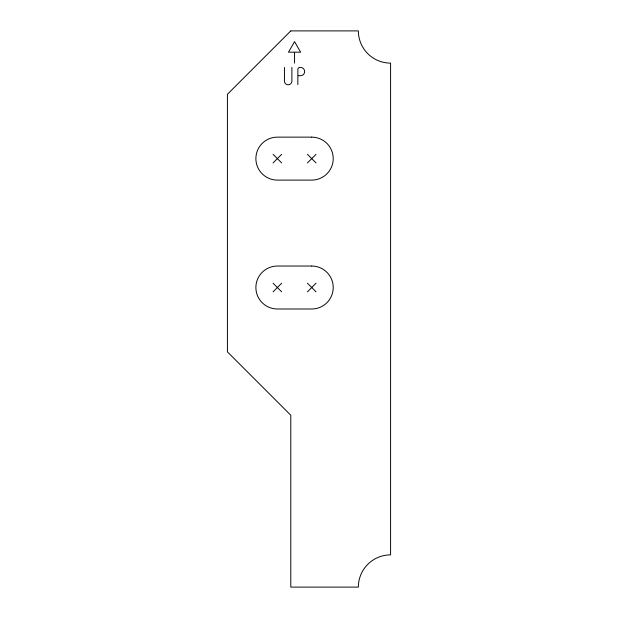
<?xml version="1.0" encoding="UTF-8"?>
<svg xmlns="http://www.w3.org/2000/svg" width="618" height="618" viewBox="0 0 618 618"><rect width="100%" height="100%" fill="white"/><g stroke="black" fill="none" stroke-linecap="round" stroke-linejoin="round"><path stroke-width="0.93" d="M273.071 162.913L281.661 154.322M307.44 162.913L316.037 154.322M273.071 291.812L281.661 283.222M307.44 291.812L316.037 283.222M294.122 52.182L288.467 52.182L294.554 41.638L300.634 52.182L294.554 52.182L294.554 63.121M298.293 75.705L300.502 75.705A4.141 4.141 0 0 0 304.643 71.564A4.141 4.141 0 0 0 300.502 67.424L299.877 67.424A2.016 2.016 0 0 0 297.861 69.432L297.861 84.604M307.44 154.322L316.037 162.913M273.071 154.322L281.661 162.913M307.44 283.222L316.037 291.812M273.071 283.222L281.661 291.812M291.889 67.424L291.889 81.082A3.716 3.716 0 0 1 288.173 84.797A3.716 3.716 0 0 1 284.458 81.082L284.458 67.424M290.792 30.9L227.416 94.276L227.416 351.858L290.792 415.234L290.792 587.1L358.355 587.1A32.221 32.221 0 0 1 390.584 554.879L390.584 63.121A32.221 32.221 0 0 1 358.355 30.9L290.792 30.9M311.742 137.134L277.366 137.134A21.483 21.483 0 0 0 255.883 158.617A21.483 21.483 0 0 0 277.366 180.101L311.742 180.101A21.483 21.483 0 0 0 333.226 158.617A21.483 21.483 0 0 0 311.742 137.134M311.742 266.034L277.366 266.034A21.483 21.483 0 0 0 255.883 287.517A21.483 21.483 0 0 0 277.366 309L311.742 309A21.483 21.483 0 0 0 333.226 287.517A21.483 21.483 0 0 0 311.742 266.034"/></g></svg>
